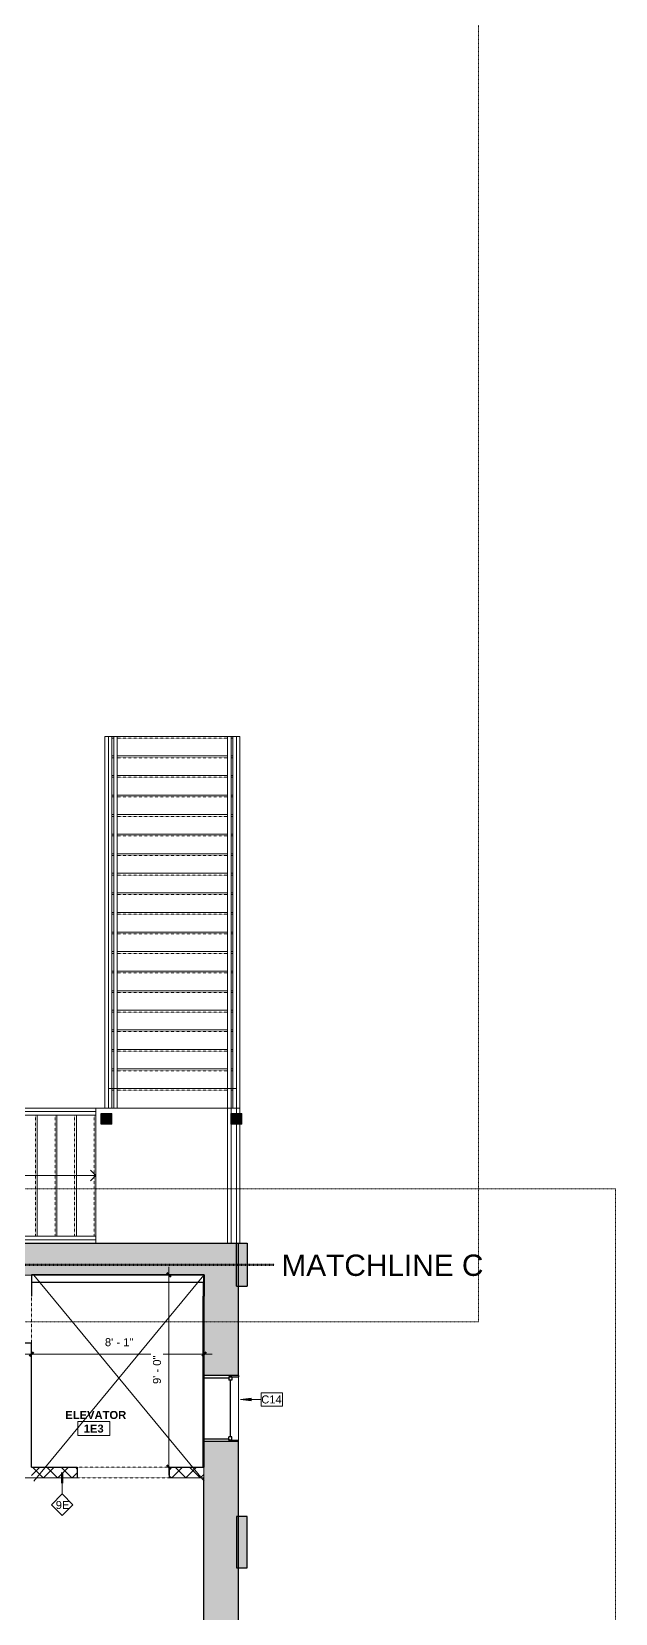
# Model space of a CAD drawing. Header units: inches. Extents: x -1287 to 1590, y -3558 to 989.
# Drawn here: x -652 to -323, y -1474 to -585 of the extents above; entities that cross this region are included whole.
import ezdxf

# ---------------------------------------------------------------- set-up
doc = ezdxf.new("R2010")
doc.units = ezdxf.units.IN
doc.header["$MEASUREMENT"] = 0
for name, pattern in [('Dash', [0.25, 0.125, -0.125]), ('Dash_2_', [0.25, 0.125, -0.125]), ('Overhead', [0.15625, 0.09375, -0.0625]), ('Overhead 1_16_', [0.101562, 0.0625, -0.039062])]:
    doc.linetypes.add(name, pattern=pattern)
for name, color, linetype, lineweight in [('A-ANNO-DIMS', 211, 'Continuous', 9), ('A-ANNO-DIMS-48', 211, 'Continuous', 9), ('A-ANNO-KEYN', 231, 'Continuous', 9), ('A-ANNO-MATC', 214, 'Dash', 140), ('A-AREA-IDEN', 2, 'Continuous', 9), ('A-COLS', 52, 'Continuous', 18), ('A-DETL', 90, 'Continuous', 9), ('A-DETL-GENF', 92, 'Continuous', 18), ('A-DETL-MEDM', 33, 'Continuous', 18), ('A-DOOR', 31, 'Continuous', 18), ('A-DOOR-IDEN', 31, 'Continuous', 9), ('A-FLOR', 192, 'Continuous', 18), ('A-FLOR-HRAL', 11, 'Continuous', 18), ('A-GENM', 13, 'Continuous', 9), ('A-GLAZ', 151, 'Continuous', 18), ('A-WALL', 113, 'Continuous', 18), ('A-WALL-IDEN', 211, 'Continuous', 9), ('A-WALL-PATT', 111, 'Continuous', 18), ('G-ANNO-SYMB', 111, 'Continuous', 9), ('G-ANNO-TEXT', 231, 'Continuous', 9), ('S-STRS', 31, 'Continuous', 18), ('S-STRS-ANNO', 31, 'Continuous', 9)]:
    doc.layers.add(name, color=color, linetype=linetype, lineweight=lineweight)
doc.styles.add('Arial', font='arial.ttf', dxfattribs={"height": 4.5})
doc.styles.add('Swis721 Lt BT', font='swissl.ttf', dxfattribs={"height": 4.5})
doc.styles.add('Swis721 Lt BT_2', font='swissl.ttf', dxfattribs={"height": 12})
doc.styles.add('Swis721 Lt BT_B', font='', dxfattribs={"height": 4.5})
doc.styles.get('Swis721 Lt BT_B').set_extended_font_data('Swis721 Lt BT', bold=True)
doc.dimstyles.new('OTJ_-_3_32__Linear', dxfattribs={"dimscale": 12, "dimtxt": 4.748918, "dimasz": 0.1875, "dimexe": 0.375, "dimexo": 0.25, "dimgap": 0.25, "dimtad": 1, "dimdec": 1, "dimrnd": 0.5, "dimzin": 3, "dimdsep": 46, "dimlunit": 4, "dimtxsty": 'Swis721 Lt BT', "dimblk1": 'OBLIQUE', "dimblk2": 'OBLIQUE', "dimsah": 1, "dimcen": 0.09, "dimdle": 0.375, "dimazin": 0, "dimtfac": 1, "dimtdec": 4, "dimtix": 1, "dimtmove": 0, "dimatfit": 3, "dimfxl": 1, "dimtvp": 1, "dimtfill": 1, "dimfrac": 2, "dimtolj": 1, "dimtzin": 0, "dimarcsym": 2})

# ---------------------------------------------------------------- blocks, each defined once
blk = doc.blocks.new('Double Hung - large windows-5534483-1st Floor Construction')
at = {"layer": 'A-GLAZ', "color": 8, "lineweight": 30}
for p, q in [((-18.5, 9.75), (-17.75, 9.75)), ((-17.75, 4.25), (-17.75, 9.75)), ((17.75, 4.25), (17.75, 9.75)), ((18.5, 9.75), (17.75, 9.75)), ((-17.75, 6), (-17.75, 4.25)), ((-17.75, 6), (-16, 6)), ((-17.75, 4.25), (-16, 4.25)), ((-17.75, 4.25), (-17.25, 4.25)), ((-17.25, -9.75), (-17.25, 4.25)), ((-16, 6), (-16, 4.25)), ((-16, 5.125), (16, 5.125)), ((16, 6), (16, 4.25)), ((17.75, 6), (16, 6)), ((17.75, 4.25), (16, 4.25)), ((17.25, 4.25), (17.75, 4.25)), ((17.25, 4.25), (17.25, -9.75)), ((17.75, 6), (17.75, 4.25)), ((-17.25, -9.75), (-18.5, -9.75)), ((17.25, -9.75), (18.5, -9.75))]:
    blk.add_line(p, q, dxfattribs=at)
blk = doc.blocks.new('Top Rail Type - Top Rail_Internal_-7022820-1st Floor Construction')
at = {"layer": 'A-FLOR-HRAL', "lineweight": 9}
for p, q in [((-538.48, -981.19), (-536.48, -981.19)), ((-538.48, -1179.19), (-538.48, -981.19)), ((-536.48, -981.19), (-536.48, -1179.19)), ((-538.48, -1179.19), (-536.48, -1179.19)), ((-538.48, -1190.19), (-538.48, -1179.19)), ((-536.48, -1179.19), (-536.48, -1190.19)), ((-536.48, -1190.19), (-538.48, -1190.19))]:
    blk.add_line(p, q, dxfattribs=at)
blk = doc.blocks.new('Top Rail Type - Top Rail_Internal_-V24-1st Floor Construction')
at = {"layer": 'A-FLOR-HRAL', "lineweight": 9}
for p, q in [((-536.48, -981.19), (-538.48, -981.19)), ((-538.48, -981.19), (-538.48, -1179.19)), ((-536.48, -981.19), (-536.48, -1179.19)), ((-538.48, -1179.19), (-538.48, -1190.19)), ((-536.48, -1179.19), (-536.48, -1190.19)), ((-536.48, -1190.19), (-538.48, -1190.19))]:
    blk.add_line(p, q, dxfattribs=at)
blk = doc.blocks.new('Handrail Type - Handrail_Internal_-7022832-1st Floor Construction')
at = {"layer": 'A-FLOR-HRAL', "lineweight": 9}
for p, q in [((-541.48, -981.19), (-539.48, -981.19)), ((-541.48, -1179.19), (-541.48, -981.19)), ((-539.48, -981.19), (-539.48, -1179.19)), ((-541.48, -1179.19), (-539.48, -1179.19)), ((-541.48, -1190.19), (-541.48, -1179.19)), ((-539.48, -1179.19), (-539.48, -1190.19)), ((-539.48, -1190.19), (-541.48, -1190.19))]:
    blk.add_line(p, q, dxfattribs=at)
blk = doc.blocks.new('Handrail Type - Handrail_Internal_-V25-1st Floor Construction')
at = {"layer": 'A-FLOR-HRAL', "lineweight": 9}
for p, q in [((-539.48, -981.19), (-541.48, -981.19)), ((-541.48, -981.19), (-541.48, -1179.19)), ((-539.48, -981.19), (-539.48, -1179.19)), ((-541.48, -1179.19), (-541.48, -1190.19)), ((-539.48, -1179.19), (-539.48, -1190.19)), ((-539.48, -1190.19), (-541.48, -1190.19))]:
    blk.add_line(p, q, dxfattribs=at)
blk = doc.blocks.new('Top Rail Type - Top Rail_Internal_-7022844-1st Floor Construction')
at = {"layer": 'A-FLOR-HRAL', "lineweight": 9}
for p, q in [((-608.48, -981.19), (-606.48, -981.19)), ((-608.48, -1179.19), (-608.48, -981.19)), ((-606.48, -981.19), (-606.48, -1179.19)), ((-608.48, -1179.19), (-606.48, -1179.19)), ((-608.48, -1190.19), (-608.48, -1179.19)), ((-606.48, -1179.19), (-606.48, -1190.19)), ((-606.48, -1190.19), (-608.48, -1190.19))]:
    blk.add_line(p, q, dxfattribs=at)
blk = doc.blocks.new('Top Rail Type - Top Rail_Internal_-V26-1st Floor Construction')
at = {"layer": 'A-FLOR-HRAL', "lineweight": 9}
for p, q in [((-606.48, -981.19), (-608.48, -981.19)), ((-608.48, -981.19), (-608.48, -1179.19)), ((-606.48, -981.19), (-606.48, -1179.19)), ((-608.48, -1179.19), (-608.48, -1190.19)), ((-606.48, -1179.19), (-606.48, -1190.19)), ((-606.48, -1190.19), (-608.48, -1190.19))]:
    blk.add_line(p, q, dxfattribs=at)
blk = doc.blocks.new('Handrail Type - Handrail_Internal_-7022856-1st Floor Construction')
at = {"layer": 'A-FLOR-HRAL', "lineweight": 9}
for p, q in [((-605.48, -981.19), (-603.48, -981.19)), ((-605.48, -1179.19), (-605.48, -981.19)), ((-603.48, -981.19), (-603.48, -1179.19)), ((-605.48, -1179.19), (-603.48, -1179.19)), ((-605.48, -1190.19), (-605.48, -1179.19)), ((-603.48, -1179.19), (-603.48, -1190.19)), ((-603.48, -1190.19), (-605.48, -1190.19))]:
    blk.add_line(p, q, dxfattribs=at)
blk = doc.blocks.new('Handrail Type - Handrail_Internal_-V27-1st Floor Construction')
at = {"layer": 'A-FLOR-HRAL', "lineweight": 9}
for p, q in [((-603.48, -981.19), (-605.48, -981.19)), ((-605.48, -981.19), (-605.48, -1179.19)), ((-603.48, -981.19), (-603.48, -1179.19)), ((-605.48, -1179.19), (-605.48, -1190.19)), ((-603.48, -1179.19), (-603.48, -1190.19)), ((-603.48, -1190.19), (-605.48, -1190.19))]:
    blk.add_line(p, q, dxfattribs=at)
blk = doc.blocks.new('Top Rail Type - Top Rail_Internal_-7023807-1st Floor Construction')
at = {"layer": 'A-FLOR-HRAL', "lineweight": 9}
for p, q in [((-670.48, -1194.19), (-670.48, -1192.19)), ((-670.48, -1192.19), (-659.48, -1192.19)), ((-659.48, -1194.19), (-670.48, -1194.19)), ((-659.48, -1192.19), (-615.48, -1192.19)), ((-659.48, -1192.19), (-659.48, -1194.19)), ((-615.48, -1194.19), (-659.48, -1194.19)), ((-615.48, -1192.19), (-615.48, -1194.19))]:
    blk.add_line(p, q, dxfattribs=at)
blk = doc.blocks.new('Top Rail Type - Top Rail_Internal_-V28-1st Floor Construction')
at = {"layer": 'A-FLOR-HRAL', "lineweight": 9}
for p, q in [((-670.48, -1194.19), (-670.48, -1192.19)), ((-659.48, -1192.19), (-670.48, -1192.19)), ((-659.48, -1194.19), (-670.48, -1194.19)), ((-615.48, -1192.19), (-659.48, -1192.19)), ((-615.48, -1194.19), (-659.48, -1194.19)), ((-615.48, -1194.19), (-615.48, -1192.19))]:
    blk.add_line(p, q, dxfattribs=at)
blk = doc.blocks.new('Top Rail Type - Top Rail_Internal_-7023819-1st Floor Construction')
at = {"layer": 'A-FLOR-HRAL', "lineweight": 9}
for p, q in [((-670.48, -1264.19), (-670.48, -1262.19)), ((-670.48, -1262.19), (-659.48, -1262.19)), ((-659.48, -1262.19), (-615.48, -1262.19)), ((-659.48, -1262.19), (-659.48, -1264.19)), ((-615.48, -1262.19), (-615.48, -1264.19)), ((-659.48, -1264.19), (-670.48, -1264.19)), ((-615.48, -1264.19), (-659.48, -1264.19))]:
    blk.add_line(p, q, dxfattribs=at)
blk = doc.blocks.new('Top Rail Type - Top Rail_Internal_-V29-1st Floor Construction')
at = {"layer": 'A-FLOR-HRAL', "lineweight": 9}
for p, q in [((-670.48, -1264.19), (-670.48, -1262.19)), ((-659.48, -1262.19), (-670.48, -1262.19)), ((-615.48, -1262.19), (-659.48, -1262.19)), ((-615.48, -1264.19), (-615.48, -1262.19)), ((-659.48, -1264.19), (-670.48, -1264.19)), ((-615.48, -1264.19), (-659.48, -1264.19))]:
    blk.add_line(p, q, dxfattribs=at)
blk = doc.blocks.new('Elevator 3 - Elevator 3-7712528-1st Floor Construction')
at = {"layer": 'A-GENM', "lineweight": 30}
for p, q in [((-554.68, -1283.97), (-651.68, -1283.97)), ((-651.68, -1283.97), (-651.68, -1295.94)), ((-554.68, -1283.97), (-554.68, -1295.94)), ((-554.68, -1392.19), (-554.68, -1295.94)), ((-651.68, -1392.19), (-651.68, -1322.19)), ((-651.68, -1392.19), (-626.05, -1392.19)), ((-574.05, -1392.19), (-554.68, -1392.19))]:
    blk.add_line(p, q, dxfattribs=at)
blk = doc.blocks.new('Door-Opening - Elevator Opening-8184615-1st Floor Construction')
at = {"layer": 'A-DETL-GENF', "linetype": 'Overhead', "lineweight": 9}
for p, q in [((25.68, 3), (-0.56, 3)), ((-0.56, -3), (25.68, -3))]:
    blk.add_line(p, q, dxfattribs=at)
at = {"layer": 'A-DETL-MEDM', "lineweight": 30}
blk.add_line((25.68, -3), (25.68, 3), dxfattribs=at)
blk = doc.blocks.new('Door-Opening - Elevator Opening-V73-1st Floor Construction')
at = {"layer": 'A-DETL-GENF', "linetype": 'Overhead', "lineweight": 9}
for p, q in [((25.68, 3), (-26.32, 3)), ((-26.32, -3), (25.68, -3))]:
    blk.add_line(p, q, dxfattribs=at)
at = {"layer": 'A-DETL-MEDM', "lineweight": 30}
for p, q in [((-26.32, 3), (-26.32, -3)), ((25.68, -3), (25.68, 3))]:
    blk.add_line(p, q, dxfattribs=at)
blk = doc.blocks.new('Elevator 4 - Elevator 2-8067861-1st Floor Construction')
at = {"layer": 'A-GENM', "lineweight": 30}
for p, q in [((-555.18, -1284.19), (-651.68, -1284.19)), ((-651.68, -1284.19), (-651.68, -1291.94)), ((-555.18, -1284.19), (-555.18, -1291.94)), ((-555.18, -1388.19), (-555.18, -1291.94)), ((-651.68, -1388.19), (-651.68, -1318.19)), ((-651.68, -1388.19), (-626.05, -1388.19)), ((-574.05, -1388.19), (-555.18, -1388.19))]:
    blk.add_line(p, q, dxfattribs=at)
blk = doc.blocks.new('Top Rail Type - Top Rail_Internal_-8314344-1st Floor Construction')
at = {"layer": 'A-FLOR-HRAL', "lineweight": 9}
for p, q in [((-536.48, -1190.19), (-534.48, -1190.19)), ((-536.48, -1193.19), (-536.48, -1190.19)), ((-534.48, -1190.19), (-534.48, -1193.19)), ((-536.48, -1266.19), (-536.48, -1199.19)), ((-534.48, -1199.19), (-534.48, -1266.19))]:
    blk.add_line(p, q, dxfattribs=at)
blk = doc.blocks.new('Top Rail Type - Top Rail_Internal_-V89-1st Floor Construction')
at = {"layer": 'A-FLOR-HRAL', "lineweight": 9}
for p, q in [((-534.48, -1190.19), (-536.48, -1190.19)), ((-536.48, -1190.19), (-536.48, -1193.19)), ((-534.48, -1190.19), (-534.48, -1193.19)), ((-536.48, -1199.19), (-536.48, -1266.19)), ((-534.48, -1199.19), (-534.48, -1266.19))]:
    blk.add_line(p, q, dxfattribs=at)
blk = doc.blocks.new('Top Rail Type - Top Rail_Internal_-8436617-1st Floor Construction')
at = {"layer": 'A-FLOR-HRAL', "lineweight": 9}
for p, q in [((-541.48, -1266.19), (-541.48, -1190.19)), ((-539.48, -1190.19), (-539.48, -1193.19)), ((-539.48, -1199.19), (-539.48, -1266.19))]:
    blk.add_line(p, q, dxfattribs=at)
blk = doc.blocks.new('Top Rail Type - Top Rail_Internal_-V97-1st Floor Construction')
at = {"layer": 'A-FLOR-HRAL', "lineweight": 9}
for p, q in [((-541.48, -1190.19), (-541.48, -1266.19)), ((-539.48, -1190.19), (-539.48, -1193.19)), ((-539.48, -1199.19), (-539.48, -1266.19))]:
    blk.add_line(p, q, dxfattribs=at)
blk = doc.blocks.new('Room Tag - Room Name and Number-3379422-1st Floor Construction')
at = {"layer": 'A-AREA-IDEN'}
for p, q in [((-0.188, -0.164), (-0.188, -0.002)), ((-0.188, -0.002), (0.187, -0.002)), ((0.187, -0.002), (-0.188, -0.002)), ((-0.188, -0.002), (-0.188, -0.164)), ((0.187, -0.164), (-0.188, -0.164)), ((-0.188, -0.164), (0.187, -0.164)), ((0.187, -0.002), (0.187, -0.164)), ((0.187, -0.164), (0.187, -0.002))]:
    blk.add_line(p, q, dxfattribs=at)
blk = doc.blocks.new('DIMBLOCK63-1st Floor Construction')
at = {"layer": 'A-ANNO-DIMS-48'}
for p, q in [((-651.68, -1330), (-651.68, -1324.09)), ((-554.68, -1330), (-554.68, -1324.09)), ((-656.18, -1328.59), (-550.18, -1328.59)), ((-651.68, -1328.59), (-651.68, -1330)), ((-554.68, -1328.59), (-554.68, -1330))]:
    blk.add_line(p, q, dxfattribs=at)
at = {"layer": 'A-ANNO-DIMS-48', "lineweight": 50}
for p, q in [((-651.68, -1328.59), (-652.8, -1329.72)), ((-651.68, -1328.59), (-650.55, -1327.47)), ((-554.68, -1328.59), (-555.8, -1329.72)), ((-554.68, -1328.59), (-553.55, -1327.47))]:
    blk.add_line(p, q, dxfattribs=at)
at = {"layer": 'A-ANNO-DIMS-48', "color": 0, "insert": (-610.45, -1319.58), "char_height": 4.5, "width": 17.4579, "attachment_point": 1, "line_spacing_factor": 1.005062, "style": 'Swis721 Lt BT', "bg_fill": 3, "box_fill_scale": 1.25, "bg_fill_color": 256, "bg_fill_true_color": 13158600, "bg_fill_transparency": 0}
blk.add_mtext('8\' - 1"', dxfattribs=at)
blk = doc.blocks.new('_Oblique')
at = {"color": 0, "linetype": 'ByBlock', "lineweight": -2}
blk.add_line((-0.5, -0.5), (0.5, 0.5), dxfattribs=at)
blk = doc.blocks.new('DIMBLOCK64-1st Floor Construction')
at = {"layer": 'A-ANNO-DIMS-48'}
for p, q in [((-574.41, -1279.47), (-574.41, -1396.69)), ((-575.82, -1283.97), (-569.91, -1283.97)), ((-574.41, -1283.97), (-575.82, -1283.97)), ((-575.82, -1392.19), (-569.91, -1392.19)), ((-574.41, -1392.19), (-575.82, -1392.19))]:
    blk.add_line(p, q, dxfattribs=at)
at = {"layer": 'A-ANNO-DIMS-48', "lineweight": 50}
for p, q in [((-574.41, -1283.97), (-575.54, -1282.85)), ((-574.41, -1283.97), (-573.29, -1285.1)), ((-574.41, -1392.19), (-575.54, -1391.06)), ((-574.41, -1392.19), (-573.29, -1393.31))]:
    blk.add_line(p, q, dxfattribs=at)
at = {"layer": 'A-ANNO-DIMS-48', "color": 0, "insert": (-583.42, -1345.35), "char_height": 4.5, "width": 17.4579, "attachment_point": 1, "rotation": 90, "line_spacing_factor": 1.005062, "style": 'Swis721 Lt BT', "bg_fill": 3, "box_fill_scale": 1.25, "bg_fill_color": 256, "bg_fill_true_color": 13158600, "bg_fill_transparency": 0}
blk.add_mtext('9\' - 0"', dxfattribs=at)
blk = doc.blocks.new('Wall Tag - 1_4_-62626-1st Floor Construction')
at = {"layer": 'A-WALL-IDEN'}
for p, q in [((-0.125, 0), (0, 0.125)), ((-0.125, 0), (0, -0.125)), ((0, 0.125), (0.125, 0)), ((0, -0.125), (0.125, 0))]:
    blk.add_line(p, q, dxfattribs=at)
blk = doc.blocks.new('Keynote Tag - Keynote Number - Boxed-135510-1st Floor Construction')
at = {"layer": 'A-ANNO-KEYN'}
for p, q in [((-0.125, -0.079), (-0.125, 0.078)), ((-0.125, 0.078), (0.125, 0.078)), ((0.125, 0.078), (0.125, -0.079)), ((-0.125, -0.079), (0.125, -0.079))]:
    blk.add_line(p, q, dxfattribs=at)

msp = doc.modelspace()

# ---------------------------------------------------------------- hatches: boundary and pattern name
at = {"layer": 'A-ANNO-KEYN'}
msp.add_hatch(color=256, dxfattribs=at).paths.add_polyline_path([(-534.17, -1354.03), (-528.17, -1354.82), (-528.17, -1353.24)], flags=0)
at = {"layer": 'A-COLS'}
for points in [[(-612.48, -1199.19), (-606.48, -1199.19), (-606.48, -1193.19), (-612.48, -1193.19)], [(-539.48, -1199.19), (-533.48, -1199.19), (-533.48, -1193.19), (-539.48, -1193.19)]]:
    msp.add_hatch(color=250, dxfattribs=at).paths.add_polyline_path(points, flags=0)
at = {"layer": 'A-WALL-PATT'}
h = msp.add_hatch(color=250, dxfattribs=at)
h.paths.add_polyline_path([(-554.8, -1284.19), (-554.8, -1266.19), (-676.23, -1266.19), (-676.23, -1284.19), (-618.99, -1284.19)], flags=0)
h.paths.add_polyline_path([(-736.23, -1284.19), (-735.86, -1284.19), (-735.86, -1266.19), (-754.04, -1266.19), (-754.04, -1284.19)], flags=0)
for points in [[(-535.3, -1295.94), (-535.3, -1266.19), (-554.8, -1266.19), (-554.8, -1295.94)], [(-536.48, -1290.34), (-530.48, -1290.34), (-530.48, -1266.19), (-536.48, -1266.19)]]:
    msp.add_hatch(color=250, dxfattribs=at).paths.add_polyline_path(points, flags=0)
h = msp.add_hatch(color=250, dxfattribs=at)
h.paths.add_polyline_path([(-554.8, -2200.27), (-535.3, -2200.27), (-535.3, -2127.62), (-554.8, -2127.62)], flags=0)
h.paths.add_polyline_path([(-554.8, -2090.62), (-535.3, -2090.62), (-535.3, -1977.62), (-554.8, -1977.62)], flags=0)
h.paths.add_polyline_path([(-535.3, -1940.62), (-535.3, -1827.62), (-554.8, -1827.62), (-554.8, -1940.62)], flags=0)
h.paths.add_polyline_path([(-554.8, -1790.62), (-535.3, -1790.62), (-535.3, -1676.15), (-554.8, -1676.15)], flags=0)
h.paths.add_polyline_path([(-554.8, -1639.15), (-535.3, -1639.15), (-535.3, -1527.62), (-554.8, -1527.62)], flags=0)
h.paths.add_polyline_path([(-535.3, -1490.62), (-535.3, -1377.62), (-554.8, -1377.62), (-554.8, -1490.62)], flags=0)
h.paths.add_polyline_path([(-535.3, -1340.62), (-535.3, -1295.94), (-554.8, -1295.94), (-554.8, -1340.62), (-554.68, -1340.62)], flags=0)
at = {"layer": 'A-WALL-PATT', "lineweight": 9}
h = msp.add_hatch(dxfattribs=at)
h.set_pattern_fill('FP_5', color=256, style=0, pattern_type=2)
h.set_pattern_definition([(45, (0, 0), (-4.006467, 4.006467), []), (135, (0, 0), (-4.006467, -4.006467), [])])
h.paths.add_polyline_path([(-626.05, -1398.19), (-626.05, -1392.19), (-651.68, -1392.19), (-651.68, -1398.19)], flags=0)
h.paths.add_polyline_path([(-554.8, -1398.19), (-554.8, -1392.19), (-574.05, -1392.19), (-574.05, -1398.19)], flags=0)
msp.add_hatch(color=7, dxfattribs=at).paths.add_polyline_path([(-536.48, -1448.71), (-530.48, -1448.71), (-530.48, -1419.78), (-536.48, -1419.78)], flags=0)

# ---------------------------------------------------------------- linework, layer by layer
at = {"layer": 'A-ANNO-KEYN'}
for p, q in [((-528.17, -1353.24), (-534.17, -1354.03)), ((-534.17, -1354.03), (-528.17, -1354.82)), ((-534.17, -1354.03), (-522.62, -1354.03)), ((-528.17, -1354.82), (-528.17, -1353.24))]:
    msp.add_line(p, q, dxfattribs=at)
at = {"layer": 'A-COLS', "color": 8, "lineweight": 30}
for p, q in [((-612.48, -1199.19), (-612.48, -1193.19)), ((-612.48, -1193.19), (-606.48, -1193.19)), ((-606.48, -1199.19), (-612.48, -1199.19)), ((-606.48, -1199.19), (-606.48, -1193.19)), ((-539.48, -1199.19), (-539.48, -1193.19)), ((-539.48, -1193.19), (-533.48, -1193.19)), ((-533.48, -1199.19), (-539.48, -1199.19)), ((-533.48, -1199.19), (-533.48, -1193.19))]:
    msp.add_line(p, q, dxfattribs=at)
at = {"layer": 'A-DETL'}
for p, q in [((-650.43, -1399.97), (-554.8, -1284.19)), ((-554.68, -1399.97), (-650.43, -1284.19))]:
    msp.add_line(p, q, dxfattribs=at)
at = {"layer": 'A-DOOR-IDEN', "linetype": 'Dash_2_'}
for p, q in [((-1286.92, -1235.62), (-323.32, -1235.62)), ((-323.32, -1235.62), (-323.32, -2562.68))]:
    msp.add_line(p, q, dxfattribs=at)
at = {"layer": 'A-FLOR'}
for p, q in [((-610.48, -1190.19), (-615.48, -1190.19)), ((-605.48, -1190.19), (-606.48, -1190.19)), ((-541.48, -1190.19), (-603.48, -1190.19)), ((-538.48, -1190.19), (-539.48, -1190.19))]:
    msp.add_line(p, q, dxfattribs=at)
at = {"layer": 'A-WALL', "color": 8, "lineweight": 30}
for p, q in [((-675.86, -1266.19), (-530.48, -1266.19)), ((-536.48, -1290.34), (-536.48, -1266.19)), ((-535.3, -1340.62), (-535.3, -1266.19)), ((-530.48, -1266.19), (-530.48, -1290.34)), ((-554.8, -1284.19), (-651.68, -1284.19)), ((-554.8, -1340.62), (-554.8, -1284.19)), ((-536.48, -1290.34), (-530.48, -1290.34)), ((-535.3, -1340.62), (-554.8, -1340.62)), ((-535.3, -1377.62), (-554.8, -1377.62)), ((-554.8, -1392.19), (-554.8, -1377.62)), ((-535.3, -1490.62), (-535.3, -1377.62)), ((-554.8, -1490.62), (-554.8, -1398.19)), ((-536.48, -1419.78), (-536.48, -1448.71)), ((-530.48, -1419.78), (-536.48, -1419.78)), ((-530.48, -1448.71), (-530.48, -1419.78)), ((-536.48, -1448.71), (-530.48, -1448.71))]:
    msp.add_line(p, q, dxfattribs=at)
at = {"layer": 'A-WALL'}
for p, q in [((-657.68, -1284.19), (-651.68, -1284.19)), ((-651.68, -1284.19), (-651.68, -1295.94)), ((-651.68, -1392.19), (-651.68, -1322.19)), ((-626.05, -1392.19), (-651.68, -1392.19)), ((-554.8, -1392.19), (-574.05, -1392.19)), ((-554.8, -1398.19), (-554.8, -1392.19)), ((-657.68, -1398.19), (-626.05, -1398.19)), ((-574.05, -1398.19), (-554.8, -1398.19))]:
    msp.add_line(p, q, dxfattribs=at)
at = {"layer": 'A-WALL', "lineweight": 9}
msp.add_line((-535.3, -1340.62), (-535.3, -1377.62), dxfattribs=at)
at = {"layer": 'A-WALL-IDEN', "lineweight": 90}
msp.add_line((-634.42, -1395.19), (-634.42, -1401.19), dxfattribs=at)
at = {"layer": 'A-WALL-IDEN'}
msp.add_line((-634.42, -1395.19), (-634.42, -1407.19), dxfattribs=at)
at = {"layer": 'G-ANNO-SYMB', "linetype": 'Dash_2_'}
for p, q in [((-400.4, -139.87), (-400.4, -1310.43)), ((-400.4, -1310.43), (-1188.65, -1310.43))]:
    msp.add_line(p, q, dxfattribs=at)
at = {"layer": 'S-STRS', "lineweight": 9}
for p, q in [((-608.48, -981.19), (-610.48, -981.19)), ((-610.48, -981.19), (-610.48, -1190.19)), ((-605.48, -981.19), (-606.48, -981.19)), ((-541.48, -981.19), (-603.48, -981.19)), ((-538.48, -981.19), (-539.48, -981.19)), ((-534.48, -981.19), (-536.48, -981.19)), ((-534.48, -981.19), (-534.48, -1190.19)), ((-605.48, -992.19), (-606.48, -992.19)), ((-541.48, -992.19), (-603.48, -992.19)), ((-538.48, -992.19), (-539.48, -992.19)), ((-605.48, -1003.19), (-606.48, -1003.19)), ((-541.48, -1003.19), (-603.48, -1003.19)), ((-538.48, -1003.19), (-539.48, -1003.19)), ((-605.48, -1014.19), (-606.48, -1014.19)), ((-541.48, -1014.19), (-603.48, -1014.19)), ((-538.48, -1014.19), (-539.48, -1014.19)), ((-605.48, -1025.19), (-606.48, -1025.19)), ((-541.48, -1025.19), (-603.48, -1025.19)), ((-538.48, -1025.19), (-539.48, -1025.19)), ((-605.48, -1036.19), (-606.48, -1036.19)), ((-541.48, -1036.19), (-603.48, -1036.19)), ((-538.48, -1036.19), (-539.48, -1036.19)), ((-605.48, -1047.19), (-606.48, -1047.19)), ((-541.48, -1047.19), (-603.48, -1047.19)), ((-538.48, -1047.19), (-539.48, -1047.19)), ((-605.48, -1058.19), (-606.48, -1058.19)), ((-541.48, -1058.19), (-603.48, -1058.19)), ((-538.48, -1058.19), (-539.48, -1058.19)), ((-605.48, -1069.19), (-606.48, -1069.19)), ((-541.48, -1069.19), (-603.48, -1069.19)), ((-538.48, -1069.19), (-539.48, -1069.19)), ((-605.48, -1080.19), (-606.48, -1080.19)), ((-541.48, -1080.19), (-603.48, -1080.19)), ((-538.48, -1080.19), (-539.48, -1080.19)), ((-605.48, -1091.19), (-606.48, -1091.19)), ((-541.48, -1091.19), (-603.48, -1091.19)), ((-538.48, -1091.19), (-539.48, -1091.19)), ((-605.48, -1102.19), (-606.48, -1102.19)), ((-541.48, -1102.19), (-603.48, -1102.19)), ((-538.48, -1102.19), (-539.48, -1102.19)), ((-605.48, -1113.19), (-606.48, -1113.19)), ((-541.48, -1113.19), (-603.48, -1113.19)), ((-538.48, -1113.19), (-539.48, -1113.19)), ((-605.48, -1124.19), (-606.48, -1124.19)), ((-541.48, -1124.19), (-603.48, -1124.19)), ((-538.48, -1124.19), (-539.48, -1124.19)), ((-605.48, -1135.19), (-606.48, -1135.19)), ((-541.48, -1135.19), (-603.48, -1135.19)), ((-538.48, -1135.19), (-539.48, -1135.19)), ((-605.48, -1146.19), (-606.48, -1146.19)), ((-541.48, -1146.19), (-603.48, -1146.19)), ((-538.48, -1146.19), (-539.48, -1146.19)), ((-605.48, -1157.19), (-606.48, -1157.19)), ((-541.48, -1157.19), (-603.48, -1157.19)), ((-538.48, -1157.19), (-539.48, -1157.19)), ((-605.48, -1168.19), (-606.48, -1168.19)), ((-541.48, -1168.19), (-603.48, -1168.19)), ((-538.48, -1168.19), (-539.48, -1168.19)), ((-605.48, -1179.19), (-606.48, -1179.19)), ((-541.48, -1179.19), (-603.48, -1179.19)), ((-538.48, -1179.19), (-539.48, -1179.19)), ((-615.48, -1190.19), (-670.48, -1190.19)), ((-615.48, -1192.19), (-615.48, -1190.19)), ((-610.48, -1190.19), (-608.48, -1190.19)), ((-605.48, -1190.19), (-606.48, -1190.19)), ((-541.48, -1190.19), (-603.48, -1190.19)), ((-538.48, -1190.19), (-539.48, -1190.19)), ((-648.48, -1262.19), (-648.48, -1194.19)), ((-637.48, -1262.19), (-637.48, -1194.19)), ((-626.48, -1262.19), (-626.48, -1194.19)), ((-615.48, -1262.19), (-615.48, -1194.19)), ((-615.48, -1266.19), (-615.48, -1264.19))]:
    msp.add_line(p, q, dxfattribs=at)
at = {"layer": 'S-STRS', "linetype": 'Overhead 1_16_', "lineweight": 9}
for p, q in [((-605.48, -982.19), (-606.48, -982.19)), ((-541.48, -982.19), (-603.48, -982.19)), ((-538.48, -982.19), (-539.48, -982.19)), ((-605.48, -993.19), (-606.48, -993.19)), ((-541.48, -993.19), (-603.48, -993.19)), ((-538.48, -993.19), (-539.48, -993.19)), ((-605.48, -1004.19), (-606.48, -1004.19)), ((-541.48, -1004.19), (-603.48, -1004.19)), ((-538.48, -1004.19), (-539.48, -1004.19)), ((-605.48, -1015.19), (-606.48, -1015.19)), ((-541.48, -1015.19), (-603.48, -1015.19)), ((-538.48, -1015.19), (-539.48, -1015.19)), ((-605.48, -1026.19), (-606.48, -1026.19)), ((-541.48, -1026.19), (-603.48, -1026.19)), ((-538.48, -1026.19), (-539.48, -1026.19)), ((-605.48, -1037.19), (-606.48, -1037.19)), ((-541.48, -1037.19), (-603.48, -1037.19)), ((-538.48, -1037.19), (-539.48, -1037.19)), ((-605.48, -1048.19), (-606.48, -1048.19)), ((-541.48, -1048.19), (-603.48, -1048.19)), ((-538.48, -1048.19), (-539.48, -1048.19)), ((-605.48, -1059.19), (-606.48, -1059.19)), ((-541.48, -1059.19), (-603.48, -1059.19)), ((-538.48, -1059.19), (-539.48, -1059.19)), ((-605.48, -1070.19), (-606.48, -1070.19)), ((-541.48, -1070.19), (-603.48, -1070.19)), ((-538.48, -1070.19), (-539.48, -1070.19)), ((-605.48, -1081.19), (-606.48, -1081.19)), ((-541.48, -1081.19), (-603.48, -1081.19)), ((-538.48, -1081.19), (-539.48, -1081.19)), ((-605.48, -1092.19), (-606.48, -1092.19)), ((-541.48, -1092.19), (-603.48, -1092.19)), ((-538.48, -1092.19), (-539.48, -1092.19)), ((-605.48, -1103.19), (-606.48, -1103.19)), ((-541.48, -1103.19), (-603.48, -1103.19)), ((-538.48, -1103.19), (-539.48, -1103.19)), ((-605.48, -1114.19), (-606.48, -1114.19)), ((-541.48, -1114.19), (-603.48, -1114.19)), ((-538.48, -1114.19), (-539.48, -1114.19)), ((-605.48, -1125.19), (-606.48, -1125.19)), ((-541.48, -1125.19), (-603.48, -1125.19)), ((-538.48, -1125.19), (-539.48, -1125.19)), ((-605.48, -1136.19), (-606.48, -1136.19)), ((-541.48, -1136.19), (-603.48, -1136.19)), ((-538.48, -1136.19), (-539.48, -1136.19)), ((-605.48, -1147.19), (-606.48, -1147.19)), ((-541.48, -1147.19), (-603.48, -1147.19)), ((-538.48, -1147.19), (-539.48, -1147.19)), ((-605.48, -1158.19), (-606.48, -1158.19)), ((-541.48, -1158.19), (-603.48, -1158.19)), ((-538.48, -1158.19), (-539.48, -1158.19)), ((-605.48, -1169.19), (-606.48, -1169.19)), ((-541.48, -1169.19), (-603.48, -1169.19)), ((-538.48, -1169.19), (-539.48, -1169.19)), ((-605.48, -1180.19), (-606.48, -1180.19)), ((-541.48, -1180.19), (-603.48, -1180.19)), ((-538.48, -1180.19), (-539.48, -1180.19)), ((-649.48, -1262.19), (-649.48, -1194.19)), ((-638.48, -1262.19), (-638.48, -1194.19)), ((-627.48, -1262.19), (-627.48, -1194.19)), ((-616.48, -1262.19), (-616.48, -1194.19))]:
    msp.add_line(p, q, dxfattribs=at)
at = {"layer": 'S-STRS-ANNO'}
for p, q in [((-615.48, -1228.19), (-618.48, -1225.19)), ((-648.48, -1228.19), (-659.48, -1228.19)), ((-637.48, -1228.19), (-648.48, -1228.19)), ((-626.48, -1228.19), (-637.48, -1228.19)), ((-615.48, -1228.19), (-626.48, -1228.19)), ((-615.48, -1228.19), (-618.48, -1231.19))]:
    msp.add_line(p, q, dxfattribs=at)

# ---------------------------------------------------------------- block references
at = {"layer": 'A-ANNO-KEYN', "xscale": 47.99999999999997, "yscale": 47.99999999999997, "zscale": 47.99999999999997}
msp.add_blockref('Keynote Tag - Keynote Number - Boxed-135510-1st Floor Construction', (-516.62, -1354), dxfattribs=at)
at = {"layer": 'A-AREA-IDEN', "xscale": 47.99999999999997, "yscale": 47.99999999999997, "zscale": 47.99999999999997}
msp.add_blockref('Room Tag - Room Name and Number-3379422-1st Floor Construction', (-616.65, -1366.36), dxfattribs=at)
at = {"layer": 'A-DOOR', "rotation": 269.9999999999999}
msp.add_blockref('Door-Opening - Elevator Opening-8184615-1st Floor Construction', (-654.68, -1296.51), dxfattribs=at)
at = {"layer": 'A-DOOR'}
msp.add_blockref('Door-Opening - Elevator Opening-V73-1st Floor Construction', (-599.73, -1395.19), dxfattribs=at)
at = {"layer": 'A-FLOR-HRAL', "lineweight": 9}
for name in ['Top Rail Type - Top Rail_Internal_-7022844-1st Floor Construction', 'Top Rail Type - Top Rail_Internal_-V26-1st Floor Construction', 'Handrail Type - Handrail_Internal_-7022856-1st Floor Construction', 'Handrail Type - Handrail_Internal_-V27-1st Floor Construction', 'Handrail Type - Handrail_Internal_-7022832-1st Floor Construction', 'Handrail Type - Handrail_Internal_-V25-1st Floor Construction', 'Top Rail Type - Top Rail_Internal_-7022820-1st Floor Construction', 'Top Rail Type - Top Rail_Internal_-V24-1st Floor Construction', 'Top Rail Type - Top Rail_Internal_-8436617-1st Floor Construction', 'Top Rail Type - Top Rail_Internal_-V97-1st Floor Construction', 'Top Rail Type - Top Rail_Internal_-8314344-1st Floor Construction', 'Top Rail Type - Top Rail_Internal_-V89-1st Floor Construction', 'Top Rail Type - Top Rail_Internal_-7023807-1st Floor Construction', 'Top Rail Type - Top Rail_Internal_-V28-1st Floor Construction', 'Top Rail Type - Top Rail_Internal_-7023819-1st Floor Construction', 'Top Rail Type - Top Rail_Internal_-V29-1st Floor Construction']:
    msp.add_blockref(name, (0, 0), dxfattribs=at)
at = {"layer": 'A-GENM'}
for name, p in [('Elevator 3 - Elevator 3-7712528-1st Floor Construction', (0, 0)), ('Elevator 4 - Elevator 2-8067861-1st Floor Construction', (0, -4))]:
    msp.add_blockref(name, p, dxfattribs=at)
at = {"layer": 'A-GLAZ', "rotation": 269.9999999999999}
msp.add_blockref('Double Hung - large windows-5534483-1st Floor Construction', (-545.05, -1359.12), dxfattribs=at)
at = {"layer": 'A-WALL-IDEN', "xscale": 47.99999999999997, "yscale": 47.99999999999997, "zscale": 47.99999999999997}
msp.add_blockref('Wall Tag - 1_4_-62626-1st Floor Construction', (-634.42, -1413.19), dxfattribs=at)

# ---------------------------------------------------------------- texts
at = {"layer": 'A-ANNO-KEYN', "insert": (-522.51, -1351.77), "char_height": 4.5, "width": 14.0895, "attachment_point": 1, "style": 'Arial'}
msp.add_mtext('C14', dxfattribs=at)
at = {"layer": 'A-AREA-IDEN', "char_height": 4.5, "attachment_point": 1, "style": 'Swis721 Lt BT_B'}
for s, insert, width in [('ELEVATOR', (-632.7, -1360.5), 38.784), ('1E3', (-622.35, -1368.16), 13.332)]:
    msp.add_mtext(s, dxfattribs=dict(at, insert=insert, width=width))
at = {"layer": 'A-WALL-IDEN', "insert": (-638.12, -1411.12), "char_height": 4.5, "width": 8.787, "attachment_point": 1, "style": 'Swis721 Lt BT'}
msp.add_mtext('9E', dxfattribs=at)
at = {"layer": 'G-ANNO-TEXT', "color": 7, "insert": (-511.15, -1272.56), "char_height": 12, "width": 128.775, "attachment_point": 1, "style": 'Swis721 Lt BT_2'}
msp.add_mtext('MATCHLINE C', dxfattribs=at)

# ---------------------------------------------------------------- next in the draw order: dimensions: what is measured, and where the dimension line sits
at = {"layer": 'A-ANNO-DIMS'}
dim = msp.add_linear_dim(base=(-554.68, -1328.59), p1=(-651.68, -1327), p2=(-554.68, -1327), dimstyle='OTJ_-_3_32__Linear', override={"dimpost": '<>', "dimfxl": 97}, dxfattribs=at)
dim.commit()
dim.dimension.update_dxf_attribs({"geometry": 'DIMBLOCK63-1st Floor Construction', "text_midpoint": (-603.18, -1323.28)})

# ---------------------------------------------------------------- next in the draw order: dimensions: what is measured, and where the dimension line sits
dim = msp.add_linear_dim(base=(-574.41, -1392.19), p1=(-572.82, -1283.97), p2=(-572.82, -1392.19), angle=90, dimstyle='OTJ_-_3_32__Linear', override={"dimpost": '<>', "dimfxl": 108.210567}, dxfattribs=at)
dim.commit()
dim.dimension.update_dxf_attribs({"geometry": 'DIMBLOCK64-1st Floor Construction', "text_midpoint": (-579.72, -1338.08)})

# ---------------------------------------------------------------- next in the draw order: linework, layer by layer
at = {"layer": 'A-ANNO-MATC'}
msp.add_line((-1061.04, -1278.34), (-515.04, -1278.34), dxfattribs=at)

doc.saveas('drawing.dxf')
